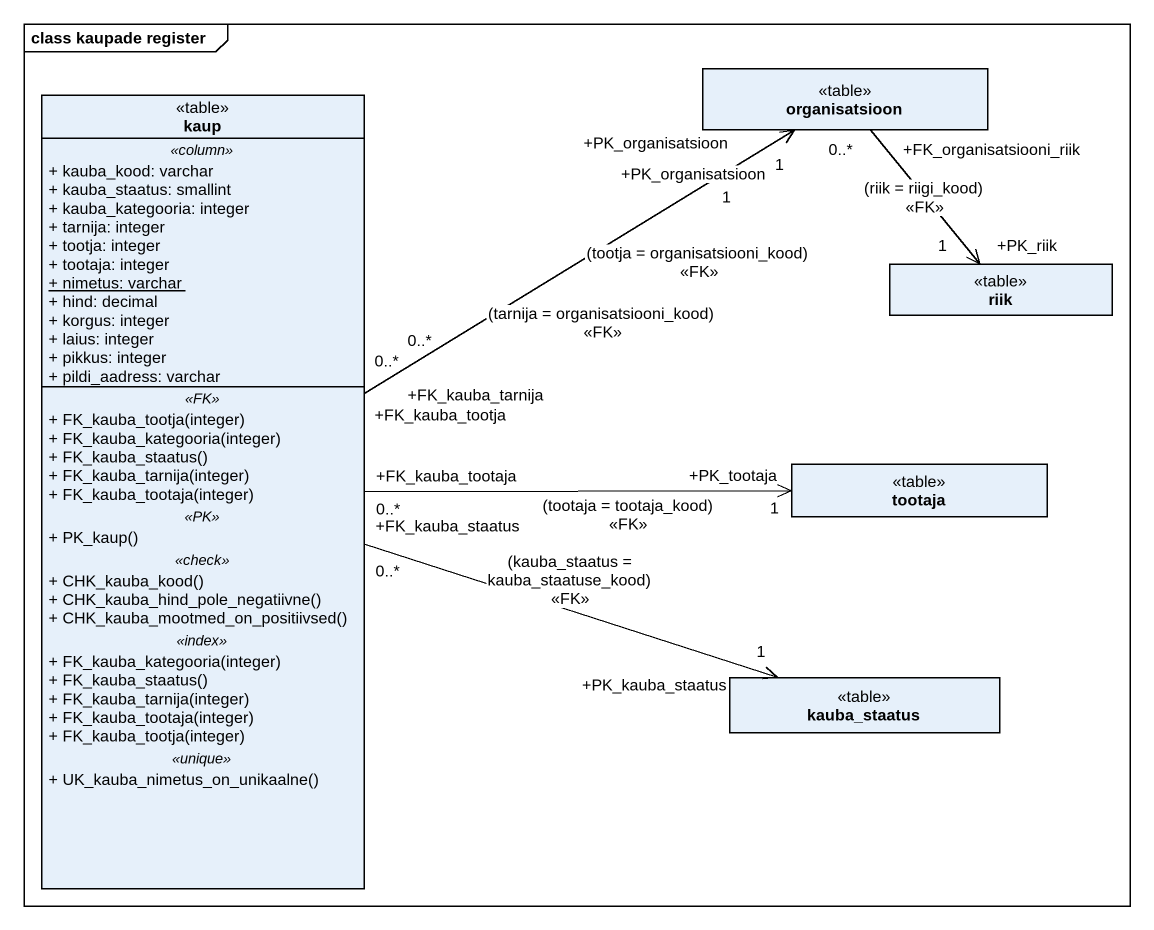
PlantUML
@startuml
mainframe class kaupade register
hide circle
hide empty members
skinparam classAttributeIconSize 0
class organisatsioon <<table>>
class kaup <<table>> {
  .. <<column>> ..
  + kauba_kood: varchar
  + kauba_staatus: smallint
  + kauba_kategooria: integer
  + tarnija: integer
  + tootja: integer
  + tootaja: integer
  {static} + nimetus: varchar
  + hind: decimal
  + korgus: integer
  + laius: integer
  + pikkus: integer
  + pildi_aadress: varchar
  .. <<FK>> ..
  + FK_kauba_tootja(integer)
  + FK_kauba_kategooria(integer)
  + FK_kauba_staatus()
  + FK_kauba_tarnija(integer)
  + FK_kauba_tootaja(integer)
  .. <<PK>> ..
  + PK_kaup()
  .. <<check>> ..
  + CHK_kauba_kood()
  + CHK_kauba_hind_pole_negatiivne()
  + CHK_kauba_mootmed_on_positiivsed()
  .. <<index>> ..
  + FK_kauba_kategooria(integer)
  + FK_kauba_staatus()
  + FK_kauba_tarnija(integer)
  + FK_kauba_tootaja(integer)
  + FK_kauba_tootja(integer)
  .. <<unique>> ..
  + UK_kauba_nimetus_on_unikaalne()
}
class riik <<table>>
class tootaja <<table>>
class kauba_staatus <<table>>
organisatsioon "+FK_organisatsiooni_riik\n0..*" --> "+PK_riik\n1" riik : (riik = riigi_kood)\n<<FK>>
kaup "+FK_kauba_tootja\n0..*" -up-> "+PK_organisatsioon\n1" organisatsioon : (tootja = organisatsiooni_kood)\n<<FK>>
kaup "+FK_kauba_tarnija\n0..*" -up-> "+PK_organisatsioon\n1" organisatsioon : (tarnija = organisatsiooni_kood)\n<<FK>>
kaup "+FK_kauba_tootaja\n0..*" -right-> "+PK_tootaja\n1" tootaja : (tootaja = tootaja_kood)\n<<FK>>
kaup "+FK_kauba_staatus\n0..*" -right-> "+PK_kauba_staatus\n1" kauba_staatus : (kauba_staatus = kauba_staatuse_kood)\n<<FK>>
@enduml
